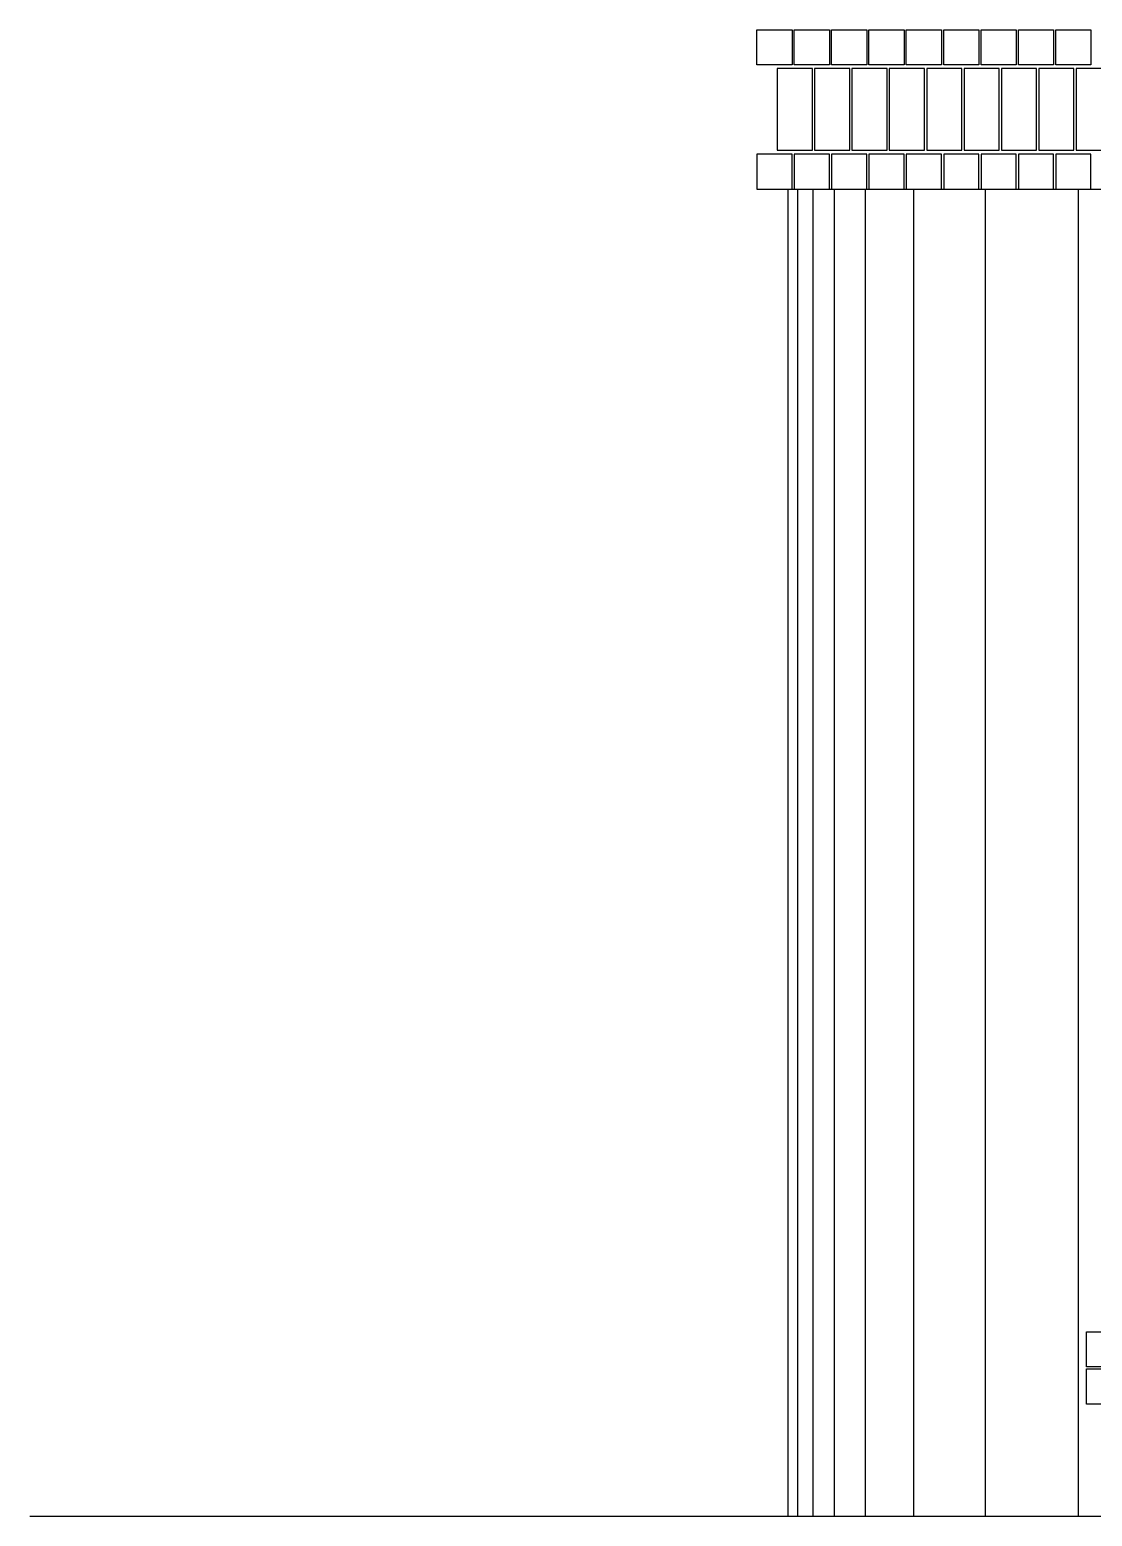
# Model space of a CAD drawing. Extents: x -51.7 to 12.2, y -8.6 to 39.8.
# Drawn here: x -0.294 to 2.124, y -0.582 to 2.8 of the extents above; entities that cross this region are included whole.
import ezdxf

# ---------------------------------------------------------------- set-up
doc = ezdxf.new("R2010")
doc.units = 0
doc.header["$LTSCALE"] = 0.5
doc.header["$MEASUREMENT"] = 0
doc.layers.add('ELEV', color=7, linetype='CONTINUOUS')
doc.layers.add('ELEVACION', color=7, linetype='CONTINUOUS')

msp = doc.modelspace()

# ---------------------------------------------------------------- linework, layer by layer
at = {"layer": 'ELEV'}
for p, q in [((1.4313, 2.4375), (1.4313, -0.5825)), ((1.4313, 2.4375), (5.4313, 2.4375)), ((1.4534, 2.4375), (1.4534, -0.5825)), ((1.4886, 2.4375), (1.4886, -0.5825)), ((1.5371, 2.4375), (1.5371, -0.5825)), ((1.6075, 2.4375), (1.6075, -0.5825)), ((1.7177, 2.4375), (1.7177, -0.5825)), ((1.8806, 2.4375), (1.8806, -0.5825)), ((2.0921, 2.4375), (2.0921, -0.5825)), ((-0.2937, -0.5825), (12.1948, -0.5825))]:
    msp.add_line(p, q, dxfattribs=at)
at = {"layer": 'ELEVACION'}
for points in [[(1.3613, 2.7204), (1.3613, 2.8004), (1.4413, 2.8004), (1.4413, 2.7204)], [(1.4463, 2.7204), (1.4463, 2.8004), (1.5263, 2.8004), (1.5263, 2.7204)], [(1.5313, 2.7204), (1.5313, 2.8004), (1.6113, 2.8004), (1.6113, 2.7204)], [(1.6163, 2.7204), (1.6163, 2.8004), (1.6963, 2.8004), (1.6963, 2.7204)], [(1.7013, 2.7204), (1.7013, 2.8004), (1.7813, 2.8004), (1.7813, 2.7204)], [(1.7863, 2.7204), (1.7863, 2.8004), (1.8663, 2.8004), (1.8663, 2.7204)], [(1.8713, 2.7204), (1.8713, 2.8004), (1.9513, 2.8004), (1.9513, 2.7204)], [(1.9563, 2.7204), (1.9563, 2.8004), (2.0363, 2.8004), (2.0363, 2.7204)], [(2.0413, 2.7204), (2.0413, 2.8004), (2.1213, 2.8004), (2.1213, 2.7204)], [(1.4076, 2.7119), (1.4076, 2.5261), (1.4876, 2.5261), (1.4876, 2.7119)], [(1.4926, 2.7119), (1.4926, 2.5261), (1.5726, 2.5261), (1.5726, 2.7119)], [(1.5776, 2.7119), (1.5776, 2.5261), (1.6576, 2.5261), (1.6576, 2.7119)], [(1.6626, 2.7119), (1.6626, 2.5261), (1.7426, 2.5261), (1.7426, 2.7119)], [(1.7476, 2.7119), (1.7476, 2.5261), (1.8276, 2.5261), (1.8276, 2.7119)], [(1.8326, 2.7119), (1.8326, 2.5261), (1.9126, 2.5261), (1.9126, 2.7119)], [(1.9176, 2.7119), (1.9176, 2.5261), (1.9976, 2.5261), (1.9976, 2.7119)], [(2.0026, 2.7119), (2.0026, 2.5261), (2.0826, 2.5261), (2.0826, 2.7119)], [(2.0876, 2.7119), (2.0876, 2.5261), (2.1676, 2.5261), (2.1676, 2.7119)], [(1.3613, 2.5175), (1.3613, 2.4375), (1.4413, 2.4375), (1.4413, 2.5175)], [(1.4463, 2.5175), (1.4463, 2.4375), (1.5263, 2.4375), (1.5263, 2.5175)], [(1.5313, 2.5175), (1.5313, 2.4375), (1.6113, 2.4375), (1.6113, 2.5175)], [(1.6163, 2.5175), (1.6163, 2.4375), (1.6963, 2.4375), (1.6963, 2.5175)], [(1.7013, 2.5175), (1.7013, 2.4375), (1.7813, 2.4375), (1.7813, 2.5175)], [(1.7863, 2.5175), (1.7863, 2.4375), (1.8663, 2.4375), (1.8663, 2.5175)], [(1.8713, 2.5175), (1.8713, 2.4375), (1.9513, 2.4375), (1.9513, 2.5175)], [(1.9563, 2.5175), (1.9563, 2.4375), (2.0363, 2.4375), (2.0363, 2.5175)], [(2.0413, 2.5175), (2.0413, 2.4375), (2.1213, 2.4375), (2.1213, 2.5175)], [(2.1113, -0.2425), (2.1113, -0.1625), (2.1913, -0.1625), (2.1913, -0.2425)], [(2.1113, -0.3272), (2.1113, -0.2472), (2.1913, -0.2472), (2.1913, -0.3272)]]:
    msp.add_lwpolyline(points, close=True, dxfattribs=at)

doc.saveas('drawing.dxf')
